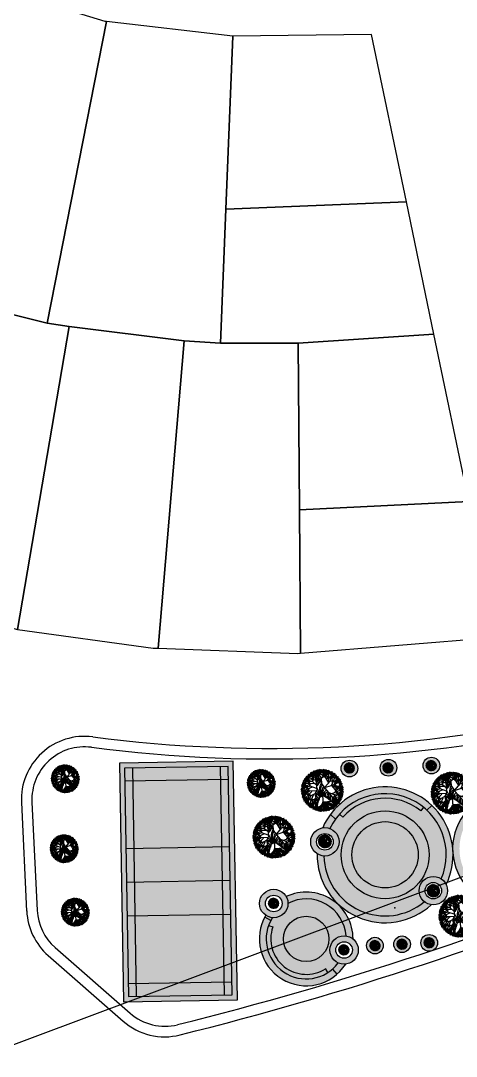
# Model space of a CAD drawing. Header units: metres. Extents: x 263639 to 269142, y 7370519 to 7372711.
# Drawn here: x 268703.6 to 268753.2, y 7371393.2 to 7371511.3 of the extents above; entities that cross this region are included whole.
import ezdxf

# ---------------------------------------------------------------- set-up
doc = ezdxf.new("R2010")
doc.units = ezdxf.units.M
doc.layers.add('CAY', color=94, linetype='Continuous')
doc.layers.add('LOTE', color=7, linetype='Continuous')

# ---------------------------------------------------------------- blocks, each defined once
blk = doc.blocks.new('A$C67F7105B')
at = {"layer": 'CAY', "linetype": 'Continuous'}
for p, q in [((0, 400), (290, 400)), ((583, 486), (800, 400))]:
    blk.add_line(p, q, dxfattribs=at)
for points in [[(300, 730), (324, 727), (362, 751), (407, 782), (439, 798)], [(355, 684), (312, 790)], [(365, 712), (317, 791)], [(318, 668), (321, 676), (332, 712), (356, 743), (378, 778), (394, 790), (400, 800)], [(324, 727), (346, 796)], [(325, 654), (407, 759), (437, 799)], [(332, 712), (334, 795)], [(355, 684), (389, 800)], [(480, 716), (355, 798)], [(355, 680), (355, 798)], [(528, 541), (380, 800)], [(457, 714), (428, 799)], [(530, 537), (482, 627), (433, 800)], [(528, 613), (437, 799)], [(457, 714), (490, 790)], [(467, 680), (468, 794)], [(487, 702), (473, 793)], [(139, 595), (15, 511)], [(252, 600), (46, 587)], [(167, 569), (62, 614)], [(154, 596), (65, 618)], [(72, 544), (115, 578), (125, 622), (135, 675), (146, 709)], [(132, 572), (75, 633)], [(115, 578), (82, 642)], [(170, 566), (86, 650)], [(233, 680), (88, 650)], [(284, 588), (103, 668)], [(167, 569), (109, 675)], [(173, 482), (149, 539), (132, 572), (127, 611), (117, 652), (120, 672), (117, 683)], [(218, 662), (138, 702)], [(280, 628), (140, 706)], [(275, 663), (144, 708)], [(173, 482), (152, 659), (144, 708)], [(152, 659), (205, 673), (231, 710), (251, 742)], [(249, 645), (169, 727)], [(248, 675), (174, 730)], [(218, 662), (188, 739)], [(265, 723), (279, 641), (289, 535), (297, 412), (261, 335), (275, 266), (255, 192), (229, 125), (195, 65)], [(205, 673), (198, 752)], [(261, 740), (206, 751)], [(251, 641), (206, 751)], [(221, 563), (221, 624), (218, 662), (228, 700), (235, 741), (245, 758), (247, 769)], [(221, 563), (266, 722)], [(266, 722), (229, 761)], [(249, 645), (238, 752)], [(265, 723), (256, 777)], [(293, 757), (288, 777)], [(482, 627), (288, 777)], [(394, 527), (389, 641), (291, 764)], [(293, 757), (299, 733)], [(332, 712), (293, 757)], [(314, 677), (299, 733)], [(353, 722), (299, 733)], [(314, 677), (355, 591), (403, 511), (456, 437), (512, 364), (569, 292), (627, 217), (642, 196)], [(384, 598), (318, 668)], [(340, 641), (329, 645)], [(389, 641), (432, 685), (457, 714), (491, 733), (525, 758), (544, 762), (553, 770)], [(389, 641), (544, 728), (592, 758)], [(407, 759), (455, 731), (499, 739), (552, 750), (598, 754)], [(446, 451), (563, 579), (583, 757)], [(446, 451), (619, 503), (706, 660)], [(455, 731), (502, 787)], [(465, 676), (511, 785)], [(467, 680), (543, 774)], [(482, 627), (539, 651), (572, 668), (611, 673), (652, 683), (672, 680), (683, 683)], [(482, 627), (659, 648), (715, 657)], [(595, 661), (511, 785)], [(528, 551), (534, 777)], [(544, 728), (578, 685), (622, 675), (675, 665), (709, 654)], [(566, 630), (650, 714)], [(569, 633), (614, 738)], [(569, 633), (675, 691)], [(572, 668), (579, 758)], [(572, 668), (633, 725)], [(576, 491), (668, 697)], [(578, 685), (648, 722)], [(600, 548), (587, 754)], [(596, 646), (618, 735)], [(641, 460), (708, 656)], [(641, 549), (751, 594)], [(645, 551), (727, 631)], [(680, 567), (648, 722)], [(659, 648), (673, 595), (710, 569), (756, 540), (783, 517)], [(662, 582), (702, 662)], [(662, 582), (739, 612)], [(673, 595), (752, 602)], [(675, 552), (730, 626)], [(722, 447), (752, 602)], [(292, 439), (173, 482), (0, 433)], [(211, 461), (0, 380)], [(181, 297), (124, 321), (88, 332), (57, 356), (22, 378), (10, 394), (0, 400)], [(187, 528), (1, 437)], [(86, 457), (1, 428)], [(181, 297), (41, 407), (1, 437)], [(84, 480), (2, 355)], [(66, 269), (73, 324), (49, 362), (18, 407), (2, 439)], [(120, 467), (6, 468)], [(98, 487), (7, 473)], [(86, 457), (10, 490)], [(69, 455), (13, 502)], [(124, 465), (15, 511)], [(154, 437), (18, 282)], [(290, 395), (159, 389), (18, 277)], [(249, 528), (23, 534)], [(120, 467), (26, 543)], [(159, 389), (115, 432), (86, 457), (67, 491), (42, 525), (38, 544), (30, 553)], [(41, 407), (69, 455), (61, 499), (50, 552), (47, 588)], [(132, 572), (42, 579)], [(290, 500), (221, 563), (43, 583)], [(159, 389), (72, 544), (46, 587)], [(446, 451), (436, 437), (429, 424), (423, 412), (419, 401), (416, 391), (414, 382), (413, 373), (412, 364), (412, 355), (412, 347), (411, 339), (411, 330), (411, 322), (410, 313), (410, 305), (410, 296)], [(563, 579), (624, 579), (662, 582), (700, 572), (741, 565), (758, 555), (769, 553)], [(563, 579), (734, 531), (782, 518)], [(580, 489), (641, 411), (782, 523)], [(581, 491), (761, 571)], [(589, 339), (800, 420)], [(619, 503), (676, 479), (712, 468), (743, 444), (778, 422), (790, 406), (800, 400)], [(619, 503), (759, 393), (804, 359)], [(641, 411), (685, 368), (714, 343), (733, 309), (758, 275), (762, 256), (770, 247)], [(641, 411), (728, 256), (758, 208)], [(645, 551), (765, 563)], [(646, 363), (782, 518)], [(680, 445), (798, 445)], [(684, 445), (790, 488)], [(684, 445), (800, 411)], [(712, 468), (779, 527)], [(712, 468), (795, 466)], [(712, 435), (764, 467)], [(716, 320), (798, 445)], [(734, 531), (727, 476), (751, 438), (782, 393), (798, 361)], [(727, 476), (803, 452)], [(116, 355), (0, 389)], [(120, 355), (2, 355)], [(73, 324), (4, 346)], [(88, 332), (5, 334)], [(88, 365), (9, 317)], [(116, 355), (10, 312)], [(141, 152), (127, 205), (90, 231), (44, 260), (17, 283)], [(237, 221), (66, 269), (18, 282)], [(88, 332), (21, 273)], [(237, 221), (176, 221), (138, 218), (100, 228), (59, 235), (42, 245), (31, 247)], [(155, 249), (35, 237)], [(202, 384), (39, 229)], [(78, 353), (48, 198)], [(127, 205), (48, 198)], [(159, 251), (49, 206)], [(138, 218), (61, 188)], [(125, 248), (70, 174)], [(155, 249), (73, 169)], [(159, 340), (92, 145)], [(261, 335), (181, 297), (94, 140)], [(138, 218), (98, 138)], [(120, 233), (150, 86)], [(224, 309), (132, 103)], [(200, 252), (213, 46)], [(274, 262), (237, 221), (217, 43)], [(272, 249), (266, 23)], [(297, 58), (303, 94), (315, 155), (326, 200)], [(337, 233), (326, 200)], [(335, 228), (337, 233), (346, 255), (355, 269), (363, 277), (370, 282), (377, 286), (384, 290), (390, 292), (397, 294), (403, 295), (410, 296), (417, 295), (425, 293), (433, 291), (445, 285), (460, 276), (483, 261), (514, 238), (555, 206), (589, 180)], [(403, 295), (411, 159), (523, 18)], [(516, 358), (627, 318), (800, 367)], [(555, 206), (673, 107)], [(555, 206), (567, 196)], [(585, 271), (777, 266)], [(613, 272), (799, 363)], [(614, 233), (757, 217)], [(627, 318), (651, 261), (668, 228), (673, 189), (680, 162)], [(627, 318), (642, 196)], [(627, 217), (700, 132)], [(627, 217), (694, 146)], [(630, 234), (714, 150)], [(633, 231), (659, 183)], [(633, 231), (738, 186)], [(635, 206), (754, 213)], [(646, 204), (735, 182)], [(661, 205), (784, 288)], [(668, 228), (725, 167)], [(668, 228), (758, 221)], [(728, 256), (685, 222), (675, 178), (673, 168)], [(676, 335), (785, 289)], [(680, 333), (774, 257)], [(680, 333), (794, 332)], [(685, 222), (722, 152)], [(702, 313), (793, 327)], [(714, 343), (799, 372)], [(714, 343), (790, 310)], [(759, 393), (731, 345), (739, 301), (750, 248), (753, 212)], [(731, 345), (787, 298)], [(256, 72), (222, 115), (178, 125), (125, 135), (91, 146)], [(269, 167), (141, 152), (92, 144)], [(269, 152), (261, 149), (228, 132), (189, 127), (148, 117), (128, 120), (117, 117)], [(231, 167), (125, 109)], [(234, 170), (150, 86)], [(222, 115), (158, 82)], [(228, 132), (167, 75)], [(204, 154), (182, 65)], [(231, 167), (186, 62)], [(205, 139), (266, 49)], [(266, 54), (248, 50), (212, 47)], [(267, 78), (256, 72), (213, 46)], [(228, 132), (221, 42)], [(266, 40), (256, 38), (247, 30)], [(266, 37), (257, 26)], [(297, 58), (294, 25)], [(345, 69), (298, 13)], [(411, 159), (302, 12)], [(411, 159), (368, 115), (343, 86), (309, 67), (320, 11)], [(349, 2), (412, 173), (310, 7)], [(343, 86), (310, 10)], [(318, 11), (411, 175)], [(413, 124), (327, 7)], [(411, 159), (332, 6)], [(343, 86), (372, 1)], [(531, 66), (476, 73), (438, 49), (393, 18), (361, 2)], [(410, 195), (363, 1)], [(503, 181), (393, 41), (363, 1)], [(503, 181), (479, 124), (468, 88), (444, 57), (422, 22), (406, 10), (400, 0)], [(405, 152), (531, 66), (518, 18)], [(409, 195), (571, 39)], [(409, 195), (420, 0)], [(410, 174), (656, 92)], [(579, 188), (411, 175), (582, 138), (572, 100), (565, 59), (555, 42), (553, 31)], [(411, 175), (518, 18)], [(411, 159), (637, 80)], [(445, 116), (411, 0)], [(412, 173), (503, 181), (660, 94)], [(435, 88), (483, 9)], [(445, 120), (445, 2)], [(445, 116), (488, 10)], [(447, 78), (602, 48)], [(476, 73), (454, 4)], [(468, 88), (466, 5)], [(468, 88), (527, 21)], [(631, 136), (595, 127), (569, 90), (540, 44), (517, 17)], [(549, 159), (594, 50)], [(551, 155), (631, 73)], [(551, 155), (563, 35)], [(552, 125), (626, 70)], [(567, 120), (634, 134)], [(579, 185), (579, 184)], [(582, 138), (662, 98)], [(582, 138), (612, 61)], [(595, 127), (602, 48)], [(631, 136), (634, 134)], [(652, 117), (656, 92)], [(660, 109), (654, 91)], [(694, 146), (722, 152)]]:
    blk.add_lwpolyline(points, dxfattribs=at)
for centre, radius, start, end in [((400, 400), 400, 129.4477, 130.2817), ((247, 836), 71.6, 277.5661, 304.56), ((349, 663), 116, 119.7276, 137.3236), ((259, 756), 33.9, 280.5315, 1.29), ((92, 876), 251, 314.9799, 325.3709), ((242, 726), 58.3, 303.7147, 3.9578), ((229, 707), 75.5, 310.1186, 358.9245), ((249, 681), 61.9, 300.5165, 5.265), ((145, 749), 204, 312.306, 332.0196), ((288, 777), 0, 0, 69.12), ((236, 642), 93, 304.4895, 2.0484), ((121, 691), 230, 317.018, 342.9955), ((183, 658), 185, 306.4971, 338.8549), ((241, 591), 117, 296.542, 356.042), ((5682, 3024), 5969, 205.527, 207.2969), ((600, 417), 251, 151.115, 210.4036), ((597, 383), 233, 146.4684, 203.6147), ((564, 366), 175, 140.8631, 203.7689), ((514, 329), 81.8, 113.5816, 212.0636), ((285, 275), 64.5, 330.0376, 111.8449), ((195, 202), 132, 359.3253, 57.9212), ((290, 264), 54.9, 337.5968, 116.6748), ((124, 122), 208, 17.6271, 43.5597), ((200, 153), 111, 354.4983, 47.2364), ((249, 279), 105, 352.4809, 72.251), ((467, 299), 26.3, 212.0636, 265.0648), ((506, 310), 54.4, 84.0464, 244.9691), ((568, 297), 79.8, 130.0074, 227.4868), ((603, 277), 94.5, 138.9709, 207.1911), ((532, 258), 26.8, 227.4868, 237.4894), ((656, 255), 119, 148.7631, 198.7447), ((616, 244), 67.4, 134.5233, 235.8354), ((782, 242), 199, 171.8001, 201.851), ((646, 195), 49.8, 129.7164, 226.2222), ((663, 178), 52.6, 132.7891, 232.4397), ((671, 170), 43.7, 132.885, 235.6882), ((400, 400), 400, 332.1778, 333.4541), ((400, 400), 400, 343.8089, 345.2637), ((240, -9), 63.6, 32.6625, 65.7733), ((220, -72), 119, 53.5386, 67.194), ((228, -93), 126, 60.5636, 72.8075), ((284, 81), 17.7, 10.373, 192.0671), ((261, 40), 38.4, 21.6879, 80.4986), ((259, 27), 34.6, 356.004, 77.4729), ((277, 106), 27.9, 342.9193, 108.1993), ((280, 141), 28.2, 358.81, 112.435), ((273, 118), 34.4, 354.8267, 96.2902), ((282, 103), 22, 347.6089, 125.5428), ((285, 95), 18.3, 337.8676, 147.7654), ((346, 85), 44.2, 162.9193, 180.9834), ((663, 155), 28.3, 98.7371, 257.7911), ((679, 142), 27.1, 101.7032, 246.9468), ((400, 400), 400, 309.6778, 310.2817), ((1039, 1891), 1804, 257.7911, 258.5068), ((696, 134), 32.1, 121.214, 223.3484), ((699, 123), 23.8, 102.7696, 211.7341)]:
    blk.add_arc(centre, radius, start, end, dxfattribs=at)

msp = doc.modelspace()

# ---------------------------------------------------------------- hatches: boundary and pattern name
at = {"true_color": 0xf7f281}
h = msp.add_hatch(color=51, dxfattribs=at)
h.dxf.hatch_style = 1
h.paths.add_polyline_path([(268732.07, 7371408.69), (268731.38, 7371409.05, 0.827679), (268739.61, 7371402.55), (268739.1, 7371403.14, -0.827679)])
h.paths.add_polyline_path([(268764.36, 7371429.35), (268764.24, 7371429.67, 0.583529), (268763.21, 7371422.55), (268763.45, 7371422.8, -0.586855)])
at = {"true_color": 0x7aafdf}
h = msp.add_hatch(color=143, dxfattribs=at)
h.dxf.hatch_style = 1
h.paths.add_polyline_path([(268751.32, 7371426.35, 1), (268749.43, 7371426.35, 1)])
h.paths.add_polyline_path([(268749.86, 7371426.09), (268749.86, 7371426.1), (268749.85, 7371426.1), (268749.78, 7371426.03), (268749.82, 7371426.03), (268749.85, 7371426.05)], flags=16)
h.paths.add_polyline_path([(268749.8, 7371426.31), (268749.8, 7371426.31), (268749.79, 7371426.31), (268749.71, 7371426.28), (268749.74, 7371426.27), (268749.78, 7371426.27)], flags=16)
h.paths.add_polyline_path([(268749.83, 7371426.52), (268749.83, 7371426.53), (268749.82, 7371426.53), (268749.73, 7371426.53), (268749.76, 7371426.51), (268749.79, 7371426.5)], flags=16)
h.paths.add_polyline_path([(268749.97, 7371426.79), (268749.98, 7371426.78), (268749.98, 7371426.79), (268749.98, 7371426.79, 0.002393)], flags=16)
h.paths.add_polyline_path([(268749.94, 7371426.71), (268749.94, 7371426.72), (268749.94, 7371426.72), (268749.85, 7371426.76), (268749.87, 7371426.73), (268749.89, 7371426.7)], flags=16)
h.paths.add_polyline_path([(268750.25, 7371426.7), (268750.27, 7371426.7), (268750.27, 7371426.7), (268750.25, 7371426.72), (268750.25, 7371426.71)], flags=0)
h.paths.add_polyline_path([(268750.21, 7371426.76), (268750.16, 7371426.81), (268750.16, 7371426.81), (268750.16, 7371426.78, 0.042487), (268750.19, 7371426.83, -0.11619), (268750.17, 7371426.82, -0.293107), (268750.25, 7371426.7), (268750.22, 7371426.74, -0.222608), (268750.18, 7371426.68), (268750.18, 7371426.63, 0.063117), (268750.21, 7371426.7, 0.169421), (268750.22, 7371426.76, 0.787885), (268750.23, 7371426.87, -0.03845), (268750.2, 7371426.82, -0.274179), (268750.22, 7371426.73), (268750.23, 7371426.75), (268750.22, 7371426.78, -0.277905), (268750.23, 7371426.69, -0.061902), (268750.18, 7371426.63), (268750.19, 7371426.58, 0.264278), (268750.25, 7371426.7, 0.484069), (268750.2, 7371426.83, -0.043817), (268750.16, 7371426.78), (268750.18, 7371426.71, 0.14525)], flags=16)
h.paths.add_polyline_path([(268750.01, 7371426.62), (268750.09, 7371426.63), (268750.09, 7371426.67), (268750.09, 7371426.72), (268750.06, 7371426.74), (268749.87, 7371426.68), (268749.91, 7371426.64)], flags=16)
h.paths.add_polyline_path([(268750.1, 7371426.58), (268750.17, 7371426.51, 0.215128), (268750.28, 7371426.77), (268750.27, 7371426.79), (268750.23, 7371426.82), (268750.15, 7371426.83), (268750.18, 7371426.71), (268750.14, 7371426.74), (268750.13, 7371426.74), (268750.15, 7371426.57)], flags=16)
h.paths.add_polyline_path([(268750.19, 7371426.46, 0.00823), (268750.32, 7371426.2), (268750.33, 7371426.2, -0.253463), (268750.28, 7371426.55, -0.193205)], flags=16)
at = {"true_color": 0xfecc66}
h = msp.add_hatch(color=31, dxfattribs=at)
h.dxf.hatch_style = 1
h.paths.add_polyline_path([(268727.8, 7371426.83), (268714.81, 7371426.61), (268715.28, 7371399.5), (268715.35, 7371399.43), (268728.26, 7371399.65)])
h.paths.add_polyline_path([(268727.68, 7371400.21), (268715.85, 7371400.01), (268715.4, 7371426.04), (268727.23, 7371426.24)], flags=16)
h.paths.add_polyline_path([(268726.76, 7371401.68), (268716.71, 7371401.51), (268716.31, 7371424.57), (268726.37, 7371424.75)], flags=0)
at = {"true_color": 0xfeeab9}
h = msp.add_hatch(color=254, dxfattribs=at)
h.dxf.hatch_style = 1
h.paths.add_polyline_path([(268727.23, 7371426.24), (268726.34, 7371426.23), (268726.37, 7371424.75), (268727.25, 7371424.76)])
h.paths.add_polyline_path([(268726.5, 7371417.06), (268727.39, 7371417.07), (268727.25, 7371424.76), (268726.37, 7371424.75)])
h.paths.add_polyline_path([(268727.39, 7371417.07), (268726.5, 7371417.06), (268726.57, 7371413.21), (268727.45, 7371413.23)])
h.paths.add_polyline_path([(268727.45, 7371413.23), (268726.57, 7371413.21), (268726.63, 7371409.37), (268727.52, 7371409.38)])
h.paths.add_polyline_path([(268727.52, 7371409.38), (268726.63, 7371409.37), (268726.76, 7371401.68), (268727.65, 7371401.69)])
h.paths.add_polyline_path([(268727.65, 7371401.69), (268726.76, 7371401.68), (268726.79, 7371400.2), (268727.68, 7371400.21)])
h.paths.add_polyline_path([(268716.71, 7371401.51), (268716.73, 7371400.03), (268726.79, 7371400.2), (268726.76, 7371401.68)])
h.paths.add_polyline_path([(268716.71, 7371401.51), (268715.82, 7371401.49), (268715.85, 7371400.01), (268716.73, 7371400.03)])
h.paths.add_polyline_path([(268716.58, 7371409.2), (268715.69, 7371409.18), (268715.82, 7371401.49), (268716.71, 7371401.51)])
h.paths.add_polyline_path([(268716.51, 7371413.04), (268715.62, 7371413.02), (268715.69, 7371409.18), (268716.58, 7371409.2)])
h.paths.add_polyline_path([(268715.62, 7371413.02), (268716.51, 7371413.04), (268716.44, 7371416.89), (268715.56, 7371416.87)])
h.paths.add_polyline_path([(268716.31, 7371424.57), (268715.42, 7371424.56), (268715.56, 7371416.87), (268716.44, 7371416.89)])
h.paths.add_polyline_path([(268716.29, 7371426.05), (268715.4, 7371426.04), (268715.42, 7371424.56), (268716.31, 7371424.57)])
h.paths.add_polyline_path([(268716.29, 7371426.05), (268716.31, 7371424.57), (268726.37, 7371424.75), (268726.34, 7371426.23)])
at = {"true_color": 0x7aafdf}
h = msp.add_hatch(color=143, dxfattribs=at)
h.dxf.hatch_style = 1
h.paths.add_polyline_path([(268741.98, 7371426.01, 1), (268740.09, 7371426.01, 1)])
h.paths.add_polyline_path([(268741.56, 7371425.78), (268741.55, 7371425.79), (268741.55, 7371425.79)], flags=16)
h.paths.add_polyline_path([(268741.55, 7371425.8), (268741.58, 7371425.79), (268741.57, 7371425.8), (268741.55, 7371425.8, -0.002934)], flags=16)
h.paths.add_polyline_path([(268741.55, 7371425.87), (268741.56, 7371425.87), (268741.58, 7371425.87, 0.015076), (268741.59, 7371425.9)], flags=16)
h.paths.add_polyline_path([(268740.98, 7371425.92), (268740.99, 7371425.91, -0.253463), (268740.94, 7371426.26, -0.166647), (268740.86, 7371426.18), (268740.87, 7371426.13, 0.00696)], flags=16)
h.paths.add_polyline_path([(268740.66, 7371426.05), (268740.66, 7371426.05), (268740.66, 7371426.05)], flags=16)
h.paths.add_polyline_path([(268741.2, 7371426), (268741.19, 7371426.01, 0.845983), (268741.15, 7371425.85, 0.500373), (268741.2, 7371425.82, -0.469582)], flags=16)
h.paths.add_polyline_path([(268741.26, 7371425.65), (268741.26, 7371425.64), (268741.27, 7371425.65)], flags=0)
h.paths.add_polyline_path([(268741.27, 7371425.65), (268741.16, 7371425.69), (268741.15, 7371425.67), (268741.24, 7371425.64), (268741.27, 7371425.65)], flags=16)
h.paths.add_polyline_path([(268741.3, 7371425.67), (268741.3, 7371425.67), (268741.29, 7371425.66), (268741.31, 7371425.64)], flags=16)
h = msp.add_hatch(color=143, dxfattribs=at)
h.dxf.hatch_style = 1
h.paths.add_polyline_path([(268746.43, 7371426.09, 1), (268744.54, 7371426.09, 1)])
at = {"true_color": 0xfeeab9}
h = msp.add_hatch(color=254, dxfattribs=at)
h.dxf.hatch_style = 1
h.paths.add_polyline_path([(268726.37, 7371424.75), (268716.31, 7371424.57), (268716.44, 7371416.89), (268726.5, 7371417.06)])
h.paths.add_polyline_path([(268726.57, 7371413.21), (268726.5, 7371417.06), (268716.44, 7371416.89), (268716.51, 7371413.04)])
h.paths.add_polyline_path([(268716.51, 7371413.04), (268716.58, 7371409.2), (268726.63, 7371409.37), (268726.57, 7371413.21)])
h.paths.add_polyline_path([(268716.58, 7371409.2), (268716.71, 7371401.51), (268726.76, 7371401.68), (268726.63, 7371409.37)])
at = {"true_color": 0xf8991e}
h = msp.add_hatch(color=30, dxfattribs=at)
h.dxf.hatch_style = 1
h.paths.add_polyline_path([(268749.87, 7371421.26), (268750.41, 7371421.82, 0.448857), (268738.87, 7371420.78), (268739.44, 7371420.24, -0.452809)])
at = {"true_color": 0xb569ad}
h = msp.add_hatch(color=223, dxfattribs=at)
h.dxf.hatch_style = 1
h.paths.add_polyline_path([(268749.49, 7371421.59), (268749.16, 7371421.18, 0.400517), (268740.28, 7371420.46), (268739.89, 7371420.81, 0.070875), (268738.8, 7371419.17, -0.313625), (268739.86, 7371417.65, -0.434868), (268738.13, 7371416.03, 0.630277), (268749.58, 7371410.82, -0.225696), (268748.99, 7371412.08, -0.601325), (268751.51, 7371413.42, 0.335615)])
h.paths.add_polyline_path([(268750.11, 7371416.17, -1), (268740.09, 7371416.17, -1)], flags=16)
h.paths.add_polyline_path([(268748.88, 7371416.17, -1), (268741.32, 7371416.17, -1)], flags=0)
at = {"true_color": 0xf7f281}
h = msp.add_hatch(color=51, dxfattribs=at)
h.dxf.hatch_style = 1
h.paths.add_polyline_path([(268749.16, 7371421.18), (268749.49, 7371421.59, 0.400517), (268739.89, 7371420.81), (268740.28, 7371420.46, -0.400517)])
h.paths.add_polyline_path([(268766.85, 7371416.42, 1), (268763.61, 7371416.42, 1)])
h.paths.add_polyline_path([(268764.28, 7371416.42, -1), (268766.17, 7371416.42, -1)], flags=16)
at = {"true_color": 0xb569ad}
h = msp.add_hatch(color=223, dxfattribs=at)
h.dxf.hatch_style = 1
h.paths.add_polyline_path([(268758.12, 7371422.55, -0.126537), (268757.73, 7371423.25, 0.332744), (268752.8, 7371417.05, -0.032524), (268752.85, 7371416.04, 0.09718), (268753.65, 7371413.62), (268754.33, 7371414, -0.501305)])
h.paths.add_polyline_path([(268765.13, 7371418.03, -0.088734), (268765.69, 7371417.97), (268765.71, 7371417.99), (268765.7, 7371418), (268765.68, 7371417.99), (268765.79, 7371418.35), (268765.7, 7371418.34), (268765.65, 7371418.32), (268765.67, 7371418.34), (268765.41, 7371418.31), (268765.45, 7371418.55), (268765.44, 7371418.56), (268765.41, 7371418.55), (268765.46, 7371418.6), (268765.46, 7371418.63), (268765.38, 7371418.68), (268765.24, 7371418.81), (268765.22, 7371418.81), (268765.46, 7371419.1), (268765.37, 7371419.12), (268765.32, 7371419.12), (268765.46, 7371419.21), (268765.43, 7371419.25), (268765.12, 7371419.25), (268765.22, 7371419.41), (268765.21, 7371419.42), (268765.18, 7371419.43), (268765.2, 7371419.44), (268765.16, 7371419.48), (268765.1, 7371419.52), (268765.24, 7371419.52), (268765.21, 7371419.56), (268765.12, 7371419.73), (268765.11, 7371419.74), (268765.31, 7371419.85, 0.223513), (268760.87, 7371423.31, -0.126537), (268760.51, 7371422.59, -0.303655)])
at = {"true_color": 0x7aafdf}
h = msp.add_hatch(color=143, dxfattribs=at)
h.dxf.hatch_style = 1
h.paths.add_polyline_path([(268750.41, 7371421.82), (268749.87, 7371421.26, -0.315631), (268751.51, 7371413.42, -0.134872), (268752.07, 7371412.77, 0.109708), (268752.85, 7371416.04, -0.038154), (268752.8, 7371417.05, 0.17763)])
h = msp.add_hatch(color=143, dxfattribs=at)
h.dxf.hatch_style = 1
h.paths.add_polyline_path([(268750.37, 7371410.48, -0.134872), (268749.58, 7371410.82, -0.630277), (268738.13, 7371416.03, -0.12911), (268737.35, 7371416.3, 0.660346)])
h.paths.add_polyline_path([(268739.44, 7371420.24), (268738.87, 7371420.78, 0.057321), (268737.99, 7371419.25, -0.12911), (268738.8, 7371419.17, -0.044619)])
at = {"true_color": 0xf7f281}
h = msp.add_hatch(color=51, dxfattribs=at)
h.dxf.hatch_style = 1
h.paths.add_polyline_path([(268740.09, 7371416.17, 1), (268750.11, 7371416.17, 1)])
h.paths.add_polyline_path([(268748.88, 7371416.17, -1), (268741.32, 7371416.17, -1)], flags=16)
at = {"true_color": 0xf8991e}
h = msp.add_hatch(color=30, dxfattribs=at)
h.dxf.hatch_style = 1
h.paths.add_polyline_path([(268748.88, 7371416.17, 1), (268741.32, 7371416.17, 1)])
h.paths.add_polyline_path([(268732.31, 7371407.94), (268731.82, 7371408.12, 0.717269), (268738.59, 7371402.76), (268738.3, 7371403.2, -0.717269)])
at = {"true_color": 0x7aafdf}
h = msp.add_hatch(color=143, dxfattribs=at)
h.dxf.hatch_style = 1
h.paths.add_polyline_path([(268739.86, 7371417.65, 1), (268736.62, 7371417.65, 1)])
h.paths.add_polyline_path([(268737.3, 7371417.65, -1), (268739.19, 7371417.65, -1)], flags=16)
h.paths.add_polyline_path([(268738.28, 7371416.99), (268738.28, 7371416.99), (268738.29, 7371417)], flags=0)
h.paths.add_polyline_path([(268738.19, 7371416.97), (268738.2, 7371416.96), (268738.24, 7371416.99)], flags=0)
h.paths.add_polyline_path([(268738.31, 7371417.12), (268738.31, 7371417.11), (268738.32, 7371417.1)], flags=0)
h.paths.add_polyline_path([(268737.99, 7371417.01), (268737.95, 7371416.95, 0.523806), (268738.05, 7371416.98, 0.069771)], flags=0)
h.paths.add_polyline_path([(268738.13, 7371417.96, -0.166647), (268738.03, 7371417.85), (268738.04, 7371417.8, 0.007226), (268738.18, 7371417.51), (268738.2, 7371417.51, -0.259426)], flags=0)
h.paths.add_polyline_path([(268738.45, 7371417.62), (268738.44, 7371417.64, 0.845983), (268738.39, 7371417.44, 0.500373), (268738.46, 7371417.4, -0.469582)], flags=0)
at = {"true_color": 0xf8991e}
h = msp.add_hatch(color=30, dxfattribs=at)
h.dxf.hatch_style = 1
h.paths.add_polyline_path([(268752.22, 7371412.08, 1), (268748.99, 7371412.08, 1)])
h.paths.add_polyline_path([(268749.66, 7371412.08, -1), (268751.55, 7371412.08, -1)], flags=16)
at = {"true_color": 0xf7f281}
h = msp.add_hatch(color=51, dxfattribs=at)
h.dxf.hatch_style = 1
h.paths.add_polyline_path([(268730.79, 7371410.62, 1), (268734.03, 7371410.62, 1)])
h.paths.add_polyline_path([(268733.36, 7371410.62, -1), (268731.46, 7371410.62, -1)], flags=16)
h.paths.add_polyline_path([(268732.76, 7371411.05), (268732.76, 7371411.05), (268732.77, 7371411.05), (268732.8, 7371411.14), (268732.77, 7371411.12), (268732.75, 7371411.1)], flags=0)
h.paths.add_polyline_path([(268732.81, 7371410.92), (268732.81, 7371410.92), (268732.88, 7371410.99), (268732.83, 7371411.01), (268732.83, 7371411.01)], flags=0)
h.paths.add_polyline_path([(268732.89, 7371410.88), (268732.89, 7371410.87), (268732.91, 7371410.88), (268732.89, 7371410.88), (268732.89, 7371410.88)], flags=0)
h.paths.add_polyline_path([(268732.95, 7371410.66), (268732.95, 7371410.66), (268732.96, 7371410.66), (268733.04, 7371410.69), (268733.01, 7371410.7), (268732.97, 7371410.7)], flags=0)
h.paths.add_polyline_path([(268732.98, 7371410.58), (268732.99, 7371410.57), (268732.98, 7371410.59)], flags=0)
h.paths.add_polyline_path([(268732.92, 7371410.35), (268732.92, 7371410.36), (268732.91, 7371410.36)], flags=0)
h.paths.add_polyline_path([(268732.92, 7371410.37), (268732.94, 7371410.36), (268732.94, 7371410.37), (268732.92, 7371410.37, -0.002934)], flags=0)
at = {"true_color": 0xf8991e}
h = msp.add_hatch(color=30, dxfattribs=at)
h.dxf.hatch_style = 1
h.paths.add_polyline_path([(268733.83, 7371411.41, -0.124595), (268734.03, 7371410.64, -0.536907), (268740.66, 7371406.92, -0.135885), (268741.45, 7371406.58, 0.551132)])
h.paths.add_polyline_path([(268740.61, 7371403.71, -0.135885), (268739.76, 7371403.85, -0.053116), (268739.1, 7371403.14), (268739.61, 7371402.55, 0.072174)])
h.paths.add_polyline_path([(268731.51, 7371409.28, 0.012284), (268731.38, 7371409.05), (268732.07, 7371408.69, -0.020294), (268732.25, 7371409.01, -0.124595)])
at = {"true_color": 0x7aafdf}
h = msp.add_hatch(color=143, dxfattribs=at)
h.dxf.hatch_style = 1
h.paths.add_polyline_path([(268734.03, 7371410.64, -0.002475), (268734.03, 7371410.62, -0.442849), (268732.25, 7371409.01, 0.054497), (268731.82, 7371408.12), (268732.31, 7371407.94, 0.717269), (268738.3, 7371403.2), (268738.59, 7371402.76, 0.088312), (268739.76, 7371403.85, -0.294142), (268738.81, 7371405.32, -0.45678), (268740.66, 7371406.92, 0.536907)])
h.paths.add_polyline_path([(268738.7, 7371406.58, -1), (268733.52, 7371406.58, -1)], flags=16)
at = {"true_color": 0xb569ad}
h = msp.add_hatch(color=223, dxfattribs=at)
h.dxf.hatch_style = 1
h.paths.add_polyline_path([(268733.52, 7371406.58, 1), (268738.7, 7371406.58, 1)])
at = {"true_color": 0xf8991e}
h = msp.add_hatch(color=30, dxfattribs=at)
h.dxf.hatch_style = 1
h.paths.add_polyline_path([(268742.04, 7371405.32, 1), (268738.81, 7371405.32, 1)])
h.paths.add_polyline_path([(268739.48, 7371405.32, -1), (268741.37, 7371405.32, -1)], flags=16)
at = {"true_color": 0x7aafdf}
h = msp.add_hatch(color=143, dxfattribs=at)
h.dxf.hatch_style = 1
h.paths.add_polyline_path([(268744.9, 7371405.82, 1), (268743.01, 7371405.82, 1)])
h = msp.add_hatch(color=143, dxfattribs=at)
h.dxf.hatch_style = 1
h.paths.add_polyline_path([(268746.08, 7371405.97, 1), (268747.98, 7371405.97, 1)])
h = msp.add_hatch(color=143, dxfattribs=at)
h.dxf.hatch_style = 1
h.paths.add_polyline_path([(268751.08, 7371406.13, 1), (268749.18, 7371406.13, 1)])

# ---------------------------------------------------------------- linework, layer by layer
at = {"color": 0, "linetype": 'ByBlock'}
for p, q in [((268727.8, 7371426.83), (268714.81, 7371426.61)), ((268714.81, 7371426.61), (268715.28, 7371399.42)), ((268727.23, 7371426.24), (268715.4, 7371426.04)), ((268726.79, 7371400.2), (268726.34, 7371426.23)), ((268727.68, 7371400.21), (268727.23, 7371426.24)), ((268728.26, 7371399.65), (268727.8, 7371426.83)), ((268715.4, 7371426.04), (268715.85, 7371400.01)), ((268716.29, 7371426.05), (268716.73, 7371400.03)), ((268727.25, 7371424.76), (268715.42, 7371424.56)), ((268727.39, 7371417.07), (268715.56, 7371416.87)), ((268727.45, 7371413.23), (268715.62, 7371413.02)), ((268727.52, 7371409.38), (268715.69, 7371409.18)), ((268715.82, 7371401.49), (268727.65, 7371401.69)), ((268715.85, 7371400.01), (268727.68, 7371400.21)), ((268715.28, 7371399.42), (268728.26, 7371399.65))]:
    msp.add_line(p, q, dxfattribs=at)
for p, q in [((268703.65, 7371422.14), (268704.24, 7371409.76)), ((268704.85, 7371422.19), (268705.44, 7371409.82)), ((268749.49, 7371421.59), (268749.16, 7371421.18)), ((268749.87, 7371421.25), (268750.42, 7371421.81)), ((268739.44, 7371420.24), (268738.87, 7371420.78)), ((268739.89, 7371420.81), (268740.28, 7371420.46)), ((268732.07, 7371408.69), (268731.38, 7371409.05)), ((268731.82, 7371408.12), (268732.31, 7371407.94)), ((268707.49, 7371405.59), (268716.04, 7371398.11)), ((268706.7, 7371404.68), (268715.25, 7371397.2)), ((268738.59, 7371402.76), (268738.3, 7371403.2)), ((268739.1, 7371403.14), (268739.61, 7371402.55))]:
    msp.add_line(p, q)
msp.add_lwpolyline([(268374.72, 7371325.51), (268699.28, 7371393.26), (268769.69, 7371419.59), (268827.89, 7371446.53), (268876.13, 7371491.61), (268897.05, 7371525.35), (268910.85, 7371558.42), (268920.45, 7371597.91), (269004.18, 7371836.45)])
for centre, radius in [((268750.38, 7371426.35), 0.949), ((268741.03, 7371426.01), 0.949), ((268745.49, 7371426.09), 0.949), ((268745.1, 7371416.17), 5.01), ((268738.24, 7371417.65), 1.62), ((268745.1, 7371416.17), 3.78), ((268738.24, 7371417.65), 0.945), ((268750.6, 7371412.08), 1.62), ((268732.41, 7371410.62), 1.62), ((268750.6, 7371412.08), 0.945), ((268732.41, 7371410.62), 0.945), ((268736.11, 7371406.58), 2.59), ((268740.43, 7371405.32), 1.62), ((268740.43, 7371405.32), 0.945), ((268743.95, 7371405.82), 0.949), ((268747.03, 7371405.97), 0.949), ((268750.13, 7371406.13), 0.949)]:
    msp.add_circle(centre, radius)
for centre, radius, start, end in [((268732.08, 7371584.35), 157.25, 262.5245, 303.5844), ((268732.08, 7371584.35), 156.05, 262.5245, 303.5844), ((268628.34, 7371770.09), 384.72, 284.0047, 301.1528), ((268628.34, 7371770.09), 385.92, 284.0047, 301.1528), ((268710.84, 7371422.48), 7.2, 82.5245, 182.7503), ((268710.84, 7371422.48), 6, 82.5245, 182.7503), ((268745.1, 7371416.17), 7.75, 334.0005, 156.6), ((268745.1, 7371416.17), 6.97, 336.8045, 154.5386), ((268745.1, 7371416.17), 6.45, 51.0147, 138.3224), ((268759.41, 7371416.86), 6.61, 104.7808, 342.538), ((268745.1, 7371416.17), 7.75, 179.0402, 312.7947), ((268736.11, 7371406.58), 5.34, 359.9164, 115.3587), ((268736.11, 7371406.58), 4.56, 4.2672, 117.1939), ((268711.44, 7371410.11), 7.2, 182.7503, 228.8368), ((268711.44, 7371410.11), 6, 182.7503, 228.8368), ((268736.11, 7371406.58), 5.34, 149.6641, 327.4471), ((268736.11, 7371406.58), 4.56, 147.8289, 323.0964), ((268736.11, 7371406.58), 4.04, 160.3063, 302.909), ((268719.99, 7371402.62), 6, 228.8368, 284.0047), ((268719.99, 7371402.62), 7.2, 228.8368, 284.0047)]:
    msp.add_arc(centre, radius, start, end)
at = {"color": 143, "true_color": 0x7aafdf}
msp.add_arc((268745.1, 7371416.17), 6.97, 181.1016, 309.9907, dxfattribs=at)
msp.add_point((268746.22, 7371410.13))
at = {"layer": 'LOTE', "color": 7}
for points in [[(268706.59, 7371476.8), (268706.59, 7371476.8), (268713.33, 7371511.18), (268713.2, 7371511.19), (268699.27, 7371515.46), (268699.27, 7371515.46), (268686.67, 7371482.52), (268696.7, 7371479.24), (268706.59, 7371476.8)], [(268722.2, 7371474.76), (268722.2, 7371474.76), (268726.34, 7371474.5), (268726.95, 7371489.78), (268727.74, 7371509.5), (268713.33, 7371511.18), (268706.59, 7371476.8), (268709.07, 7371476.41), (268722.2, 7371474.76)], [(268727.74, 7371509.5), (268727.74, 7371509.5), (268726.95, 7371489.78), (268747.53, 7371490.62), (268743.55, 7371509.71), (268727.74, 7371509.5)], [(268735.21, 7371474.5), (268750.67, 7371475.54), (268750.67, 7371475.54), (268747.53, 7371490.62), (268726.95, 7371489.78), (268726.34, 7371474.5), (268735.21, 7371474.5)], [(268703.19, 7371441.87), (268703.19, 7371441.87), (268709.07, 7371476.41), (268706.59, 7371476.8), (268696.7, 7371479.24), (268696.7, 7371479.24), (268687.28, 7371446.24), (268703.19, 7371441.87)], [(268709.07, 7371476.41), (268709.07, 7371476.41), (268703.19, 7371441.87), (268718.68, 7371439.75), (268719.25, 7371439.73), (268722.2, 7371474.76), (268709.07, 7371476.41)], [(268726.34, 7371474.5), (268726.34, 7371474.5), (268722.2, 7371474.76), (268719.25, 7371439.73), (268735.17, 7371439.14), (268735.44, 7371439.16), (268735.33, 7371455.5), (268735.21, 7371474.5), (268726.34, 7371474.5)], [(268735.21, 7371474.5), (268735.21, 7371474.5), (268735.33, 7371455.5), (268754.65, 7371456.45), (268750.67, 7371475.54), (268735.21, 7371474.5)], [(268757.87, 7371440.98), (268757.87, 7371440.98), (268754.65, 7371456.45), (268735.33, 7371455.5), (268735.44, 7371439.16), (268757.87, 7371440.98)]]:
    msp.add_lwpolyline(points, close=True, dxfattribs=at)

# ---------------------------------------------------------------- block references
at = {"layer": 'CAY'}
for p, xscale, yscale, zscale, rotation in [((268707.07, 7371423.21), 0.00400169995384524, 0.00400169995384524, 0.00400169995384524, 0.9832373324163501), ((268740.44, 7371425.46), 0.001472097513690446, 0.001472097513690446, 0.001472097513690446, 0.9832373324163501), ((268744.85, 7371425.48), 0.001472097513690446, 0.001472097513690446, 0.001472097513690446, 0.9832373324163501), ((268749.78, 7371425.74), 0.001472097513690446, 0.001472097513690446, 0.001472097513690446, 0.9832373324163501), ((268729.41, 7371422.68), 0.00400169995384524, 0.00400169995384524, 0.00400169995384524, 0.9832373324163501), ((268735.58, 7371421.08), 0.005997099636714888, 0.005997099636714888, 0.005997099636714888, 0.9832373324163501), ((268750.38, 7371420.77), 0.005997099636714888, 0.005997099636714888, 0.005997099636714888, 0.9832373324163501), ((268730.07, 7371415.75), 0.005997099636714888, 0.005997099636714888, 0.005997099636714888, 0.9832373324163501), ((268706.95, 7371415.24), 0.00400169995384524, 0.00400169995384524, 0.00400169995384524, 0.9832373324163501), ((268737.51, 7371416.94), 0.001854250540407702, 0.001854250540407702, 0.001854250540407702, 0.98323733241635), ((268749.9, 7371411.34), 0.001786037073693407, 0.001786037073693407, 0.001786037073693407, 0.98323733241635), ((268708.21, 7371408), 0.00400169995384524, 0.00400169995384524, 0.00400169995384524, 0.9832373324163501), ((268731.81, 7371410.03), 0.001472097513690446, 0.001472097513690446, 0.001472097513690446, 0.9832373324163501), ((268751.26, 7371406.73), 0.005997099636714888, 0.005997099636714888, 0.005997099636714888, 0.9832373324163501), ((268743.37, 7371405.21), 0.001472097513690446, 0.001472097513690446, 0.001472097513690446, 0.9832373324163501), ((268746.45, 7371405.37), 0.001472097513690446, 0.001472097513690446, 0.001472097513690446, 0.9832373324163501), ((268749.54, 7371405.54), 0.001472097513690446, 0.001472097513690446, 0.001472097513690446, 0.9832373324163501), ((268739.82, 7371404.73), 0.001472097513690446, 0.001472097513690446, 0.001472097513690446, 0.9832373324163501)]:
    msp.add_blockref('A$C67F7105B', p, dxfattribs=dict(at, xscale=xscale, yscale=yscale, zscale=zscale, rotation=rotation))

doc.saveas('drawing.dxf')
